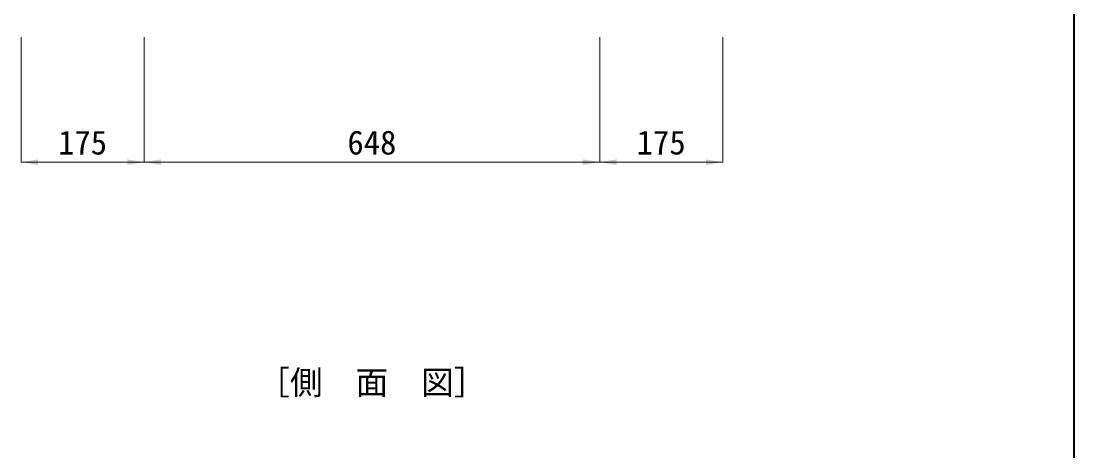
# Model space of a CAD drawing. Units: millimetres at full size. Extents: x 42559 to 133118, y -58351 to -47326.
# Drawn here: x 54961 to 56459, y -52928 to -52316 of the extents above; entities that cross this region are included whole.
import ezdxf
from ezdxf.enums import TextEntityAlignment as Align

# ---------------------------------------------------------------- set-up
doc = ezdxf.new("R2010")
doc.units = ezdxf.units.MM
doc.header["$LTSCALE"] = 23
for name, color, linetype, lineweight in [('図枠', 7, 'Continuous', 5), ('寸法線', 7, 'Continuous', 13), ('文字', 41, 'Continuous', 13)]:
    doc.layers.add(name, color=color, linetype=linetype, lineweight=lineweight)
doc.styles.add('ＭＳ ゴシック', font='')
doc.styles.get('ＭＳ ゴシック').set_extended_font_data('MS Gothic')

# ---------------------------------------------------------------- blocks, each defined once
blk = doc.blocks.new('filled_arrow')
at = {"color": 0, "linetype": 'Continuous', "lineweight": -2}
blk.add_solid([(7.5, 1.25), (0, 0), (7.5, -1.25)], dxfattribs=at)

msp = doc.modelspace()

# ---------------------------------------------------------------- linework, layer by layer
at = {"layer": '図枠', "lineweight": 40}
msp.add_line((56458.8, -49581.45), (56458.8, -55121.45), dxfattribs=at)
at = {"layer": '寸法線'}
for p, q in [((54961.25, -52339.28), (54961.25, -52517.28)), ((55136.25, -52339.28), (55136.25, -52517.28)), ((55136.25, -52339.28), (55136.25, -52517.28)), ((55784.25, -52339.28), (55784.25, -52517.28)), ((55784.25, -52339.28), (55784.25, -52517.28)), ((55959.25, -52339.28), (55959.25, -52517.28)), ((54961.25, -52517.28), (55136.25, -52517.28)), ((55136.25, -52517.28), (55784.25, -52517.28)), ((55784.25, -52517.28), (55959.25, -52517.28))]:
    msp.add_line(p, q, dxfattribs=at)

# ---------------------------------------------------------------- block references
at = {"layer": '寸法線', "xscale": 3.2, "yscale": 3.2}
for p in [(54961.25, -52517.28), (55136.25, -52517.28), (55784.25, -52517.28)]:
    msp.add_blockref('filled_arrow', p, dxfattribs=at)
at = {"layer": '寸法線', "xscale": 3.2, "yscale": 3.2, "rotation": 180}
for p in [(55136.25, -52517.28), (55784.25, -52517.28), (55959.25, -52517.28)]:
    msp.add_blockref('filled_arrow', p, dxfattribs=at)

# ---------------------------------------------------------------- texts
at = {"layer": '寸法線', "style": 'ＭＳ ゴシック'}
for s, p in [('175', (55048.75, -52489.28)), ('648', (55460.25, -52489.28)), ('175', (55871.75, -52489.28))]:
    msp.add_text(s, height=34.18, dxfattribs=at).set_placement(p, align=Align.MIDDLE_CENTER)
at = {"layer": '文字', "style": 'ＭＳ ゴシック'}
msp.add_text('［側\u3000面\u3000図］', height=34.18, dxfattribs=at).set_placement((55460.25, -52858.25), align=Align.BOTTOM_CENTER)

doc.saveas('drawing.dxf')
